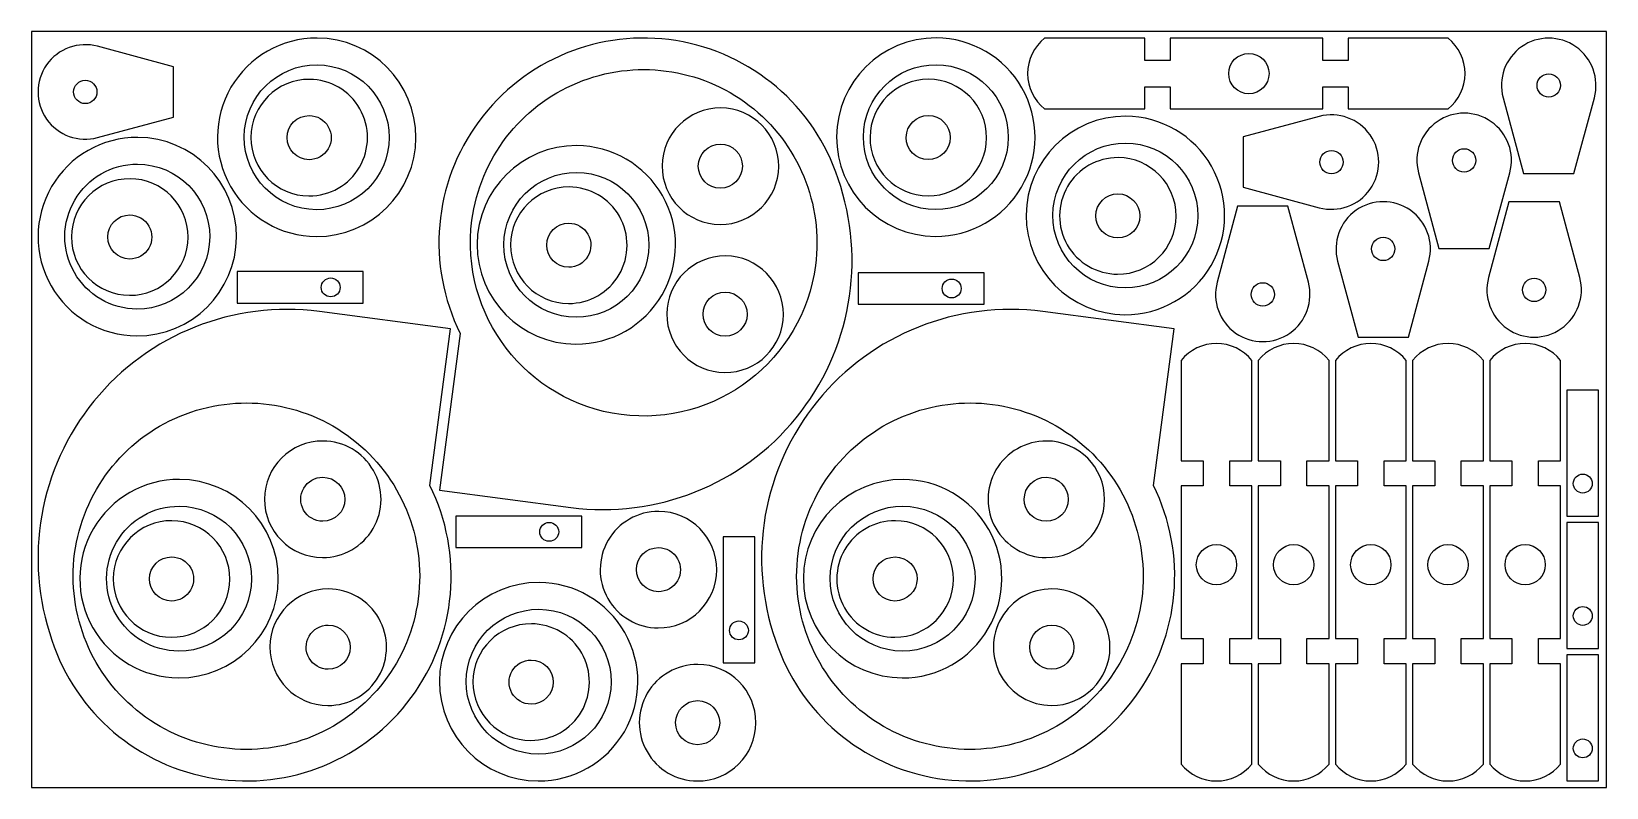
# Model space of a CAD drawing. Header units: metres. Extents: x 0 to 2500, y 0 to 1200.
import ezdxf

# ---------------------------------------------------------------- set-up
doc = ezdxf.new("R2010")
doc.units = ezdxf.units.M

msp = doc.modelspace()

# ---------------------------------------------------------------- linework, layer by layer
for points in [[(0, 0), (2500, 0), (2500, 1200), (0, 1200)], [(526.5, 768.8), (526.5, 818.8), (326.5, 818.8), (326.5, 768.8)], [(1512.3, 767.1), (1512.3, 817.1), (1312.3, 817.1), (1312.3, 767.1)], [(2437.3, 430.8), (2487.3, 430.8), (2487.3, 630.8), (2437.3, 630.8)], [(873.5, 380.8), (873.5, 430.8), (673.5, 430.8), (673.5, 380.8)], [(2437.3, 220.6), (2487.3, 220.6), (2487.3, 420.6), (2437.3, 420.6)], [(1097.9, 197.7), (1147.9, 197.7), (1147.9, 397.7), (1097.9, 397.7)], [(2437.3, 10.4), (2487.3, 10.4), (2487.3, 210.4), (2437.3, 210.4)]]:
    msp.add_lwpolyline(points, close=True)
for points in [[(225.4, 1144), (104.9, 1176.5, 1.304613), (104.9, 1031.6), (225.4, 1064)], [(453.4, 1189.6, 1), (452, 874.6, 1)], [(1280.4, 966.2, 1.073314), (680.4, 720.5), (647.7, 471.9), (855.9, 444.5, 0.558464)], [(1436.1, 1189.8, 1), (1434.7, 874.8, 1)], [(2248.6, 1077.1, 0.479359), (2248.6, 1189.4), (2089.7, 1189.4), (2089.7, 1154.2), (2049.7, 1154.2), (2049.7, 1189.4), (1807.2, 1189.4), (1807.2, 1154.2), (1767.2, 1154.2), (1767.2, 1189.4), (1608.1, 1189.4, 0.479359), (1608.1, 1077.1), (1767.2, 1077.1), (1767.2, 1112.2), (1807.2, 1112.2), (1807.2, 1077.1), (2049.7, 1077.1), (2049.7, 1112.2), (2089.7, 1112.2), (2089.7, 1077.1)], [(2448.3, 974.4), (2480.7, 1094.9, 1.304613), (2335.8, 1094.9), (2368.3, 974.4)], [(1964.3, 1133.2, -1), (1900.3, 1133.2, -1)], [(453.2, 1147.1, -1), (452.2, 917.1, -1)], [(699.1, 900.5, -1), (1244.4, 828.7, -1)], [(1435.9, 1147.3, -1), (1434.9, 917.3, -1)], [(2389.8, 1114.4, -1), (2426.8, 1114.4, -1)], [(85.4, 1085.5, -1), (85.4, 1122.5, -1)], [(441.2, 1124, 1), (440.4, 939, 1)], [(1423.9, 1124.2, 1), (1423.1, 939.2, 1)], [(1093.9, 1078.7, 1), (1093.1, 893.7, 1)], [(440.9, 1066.5, -1), (440.6, 996.5, -1)], [(1423.6, 1066.7, -1), (1423.3, 996.7, -1)], [(1737, 1065.4, 1), (1735.7, 750.4, 1)], [(1923.5, 952.7), (2044, 920.3, 1.304613), (2044, 1065.1), (1923.5, 1032.7)], [(2314, 855.4), (2346.5, 975.9, 1.304613), (2201.6, 975.9), (2234, 855.4)], [(168.6, 1031.9, 1), (167.2, 716.9, 1)], [(865.5, 1018.8, 1), (864.1, 703.8, 1)], [(1093.6, 1021.2, -1), (1093.3, 951.2, -1)], [(1736.8, 1022.9, -1), (1735.8, 792.9, -1)], [(2063.5, 1011.2, -1), (2063.5, 974.2, -1)], [(2255.5, 995.4, -1), (2292.5, 995.4, -1)], [(168.4, 989.4, -1), (167.4, 759.4, -1)], [(865.3, 976.3, -1), (864.3, 746.3, -1)], [(1724.8, 999.8, 1), (1724, 814.8, 1)], [(156.4, 966.3, 1), (155.6, 781.3, 1)], [(853.3, 953.3, 1), (852.5, 768.3, 1)], [(1724.6, 942.3, -1), (1724.3, 872.3, -1)], [(2185.6, 714.8), (2218, 835.3, 1.304613), (2073.2, 835.3), (2105.6, 714.8)], [(2345.2, 929.8), (2312.8, 809.3, 1.304613), (2457.6, 809.3), (2425.2, 929.8)], [(156.1, 908.8, -1), (155.8, 838.8, -1)], [(1914.4, 922.7), (1882, 802.2, 1.304613), (2026.8, 802.2), (1994.4, 922.7)], [(853, 895.8, -1), (852.7, 825.8, -1)], [(2127.1, 854.8, -1), (2164.1, 854.8, -1)], [(1101.4, 843.7, 1), (1100.6, 658.7, 1)], [(489.9, 793.8, -1), (459.9, 793.8, -1)], [(1475.6, 792.1, -1), (1445.6, 792.1, -1)], [(1972.9, 782.7, -1), (1935.9, 782.7, -1)], [(2403.7, 789.8, -1), (2366.7, 789.8, -1)], [(1101.1, 786.2, -1), (1100.8, 716.2, -1)], [(32.4, 233.8, 1.073314), (632.4, 479.5), (665.1, 728.1), (456.9, 755.5, 0.558464)], [(1180.9, 233.8, 1.073314), (1780.9, 479.5), (1813.6, 728.1), (1605.4, 755.5, 0.558464)], [(1824.8, 37.3, 0.479359), (1937.1, 37.3), (1937.1, 196.3), (1901.9, 196.3), (1901.9, 236.3), (1937.1, 236.3), (1937.1, 478.7), (1901.9, 478.7), (1901.9, 518.7), (1937.1, 518.7), (1937.1, 677.9, 0.479359), (1824.8, 677.9), (1824.8, 518.7), (1859.9, 518.7), (1859.9, 478.7), (1824.8, 478.7), (1824.8, 236.3), (1859.9, 236.3), (1859.9, 196.3), (1824.8, 196.3)], [(1947.3, 37.3, 0.479359), (2059.6, 37.3), (2059.6, 196.3), (2024.4, 196.3), (2024.4, 236.3), (2059.6, 236.3), (2059.6, 478.7), (2024.4, 478.7), (2024.4, 518.7), (2059.6, 518.7), (2059.6, 677.9, 0.479359), (1947.3, 677.9), (1947.3, 518.7), (1982.4, 518.7), (1982.4, 478.7), (1947.3, 478.7), (1947.3, 236.3), (1982.4, 236.3), (1982.4, 196.3), (1947.3, 196.3)], [(2069.8, 37.3, 0.479359), (2182.1, 37.3), (2182.1, 196.3), (2146.9, 196.3), (2146.9, 236.3), (2182.1, 236.3), (2182.1, 478.7), (2146.9, 478.7), (2146.9, 518.7), (2182.1, 518.7), (2182.1, 677.9, 0.479359), (2069.8, 677.9), (2069.8, 518.7), (2104.9, 518.7), (2104.9, 478.7), (2069.8, 478.7), (2069.8, 236.3), (2104.9, 236.3), (2104.9, 196.3), (2069.8, 196.3)], [(2192.3, 37.3, 0.479359), (2304.6, 37.3), (2304.6, 196.3), (2269.4, 196.3), (2269.4, 236.3), (2304.6, 236.3), (2304.6, 478.7), (2269.4, 478.7), (2269.4, 518.7), (2304.6, 518.7), (2304.6, 677.9, 0.479359), (2192.3, 677.9), (2192.3, 518.7), (2227.4, 518.7), (2227.4, 478.7), (2192.3, 478.7), (2192.3, 236.3), (2227.4, 236.3), (2227.4, 196.3), (2192.3, 196.3)], [(2314.8, 37.3, 0.479359), (2427.1, 37.3), (2427.1, 196.3), (2391.9, 196.3), (2391.9, 236.3), (2427.1, 236.3), (2427.1, 478.7), (2391.9, 478.7), (2391.9, 518.7), (2427.1, 518.7), (2427.1, 677.9, 0.479359), (2314.8, 677.9), (2314.8, 518.7), (2349.9, 518.7), (2349.9, 478.7), (2314.8, 478.7), (2314.8, 236.3), (2349.9, 236.3), (2349.9, 196.3), (2314.8, 196.3)], [(613.8, 299.5, -1), (68.5, 371.3, -1)], [(1762.2, 299.5, -1), (1216.9, 371.3, -1)], [(462.7, 550, 1), (461.9, 365, 1)], [(1611.2, 550, 1), (1610.4, 365, 1)], [(234.9, 489, 1), (233.5, 174, 1)], [(462.5, 492.5, -1), (462.2, 422.5, -1)], [(1383.4, 489, 1), (1382, 174, 1)], [(1610.9, 492.5, -1), (1610.6, 422.5, -1)], [(2462.3, 467.4, -1), (2462.3, 497.4, -1)], [(234.7, 446.5, -1), (233.7, 216.5, -1)], [(995.6, 438.3, 1), (994.8, 253.3, 1)], [(1383.2, 446.5, -1), (1382.2, 216.5, -1)], [(222.7, 423.5, 1), (221.9, 238.5, 1)], [(836.8, 405.8, -1), (806.8, 405.8, -1)], [(1371.2, 423.5, 1), (1370.4, 238.5, 1)], [(995.3, 380.8, -1), (995, 310.8, -1)], [(1880.9, 321.6, -1), (1880.9, 385.6, -1)], [(2003.4, 321.6, -1), (2003.4, 385.6, -1)], [(2125.9, 321.6, -1), (2125.9, 385.6, -1)], [(2248.4, 321.6, -1), (2248.4, 385.6, -1)], [(2370.9, 321.6, -1), (2370.9, 385.6, -1)], [(222.5, 366, -1), (222.2, 296, -1)], [(1370.9, 366, -1), (1370.6, 296, -1)], [(805.7, 325.4, 1), (804.3, 10.4, 1)], [(471.4, 315.2, 1), (470.6, 130.2, 1)], [(1619.8, 315.2, 1), (1619, 130.2, 1)], [(805.5, 282.9, -1), (804.5, 52.9, -1)], [(2462.3, 257.3, -1), (2462.3, 287.3, -1)], [(471.1, 257.7, -1), (470.8, 187.7, -1)], [(793.5, 259.8, 1), (792.7, 74.8, 1)], [(1122.9, 234.4, -1), (1122.9, 264.4, -1)], [(1619.6, 257.7, -1), (1619.3, 187.7, -1)], [(793.2, 202.3, -1), (792.9, 132.3, -1)], [(1057.7, 195.4, 1), (1056.9, 10.4, 1)], [(1057.5, 137.9, -1), (1057.2, 67.9, -1)], [(2462.3, 47.1, -1), (2462.3, 77.1, -1)]]:
    msp.add_lwpolyline(points, format="xyb", close=True)

doc.saveas('drawing.dxf')
